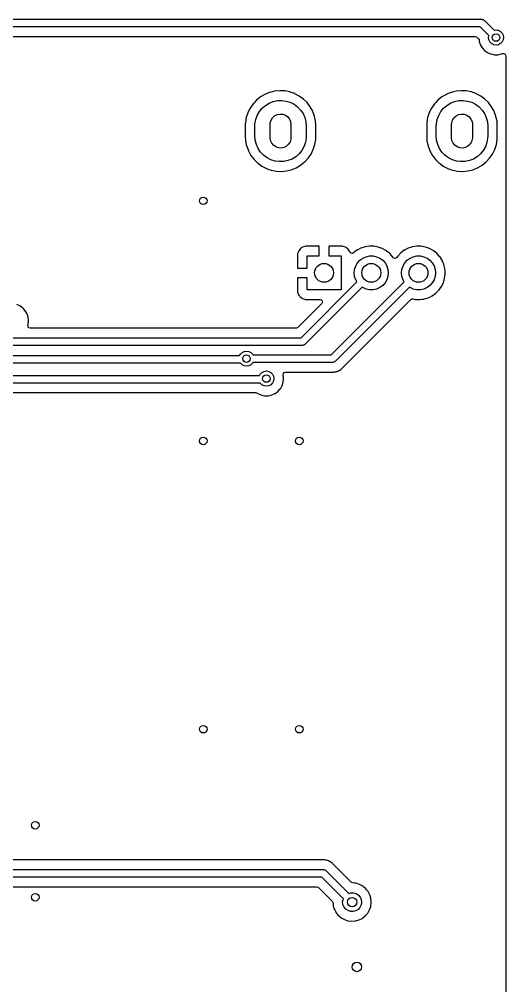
# Model space of a CAD drawing. Extents: x 61 to 228, y -146 to -45.
# Drawn here: x 202.4 to 228.1, y -96.1 to -45 of the extents above; entities that cross this region are included whole.
import ezdxf

# ---------------------------------------------------------------- set-up
doc = ezdxf.new("R2010")
doc.units = 0
doc.layers.add('BLACK', color=7, linetype='CONTINUOUS')

msp = doc.modelspace()

# ---------------------------------------------------------------- linework, layer by layer
at = {"layer": 'BLACK', "linetype": 'CONTINUOUS'}
for p, q in [((103.353, -45.012), (226.822, -45.012)), ((226.739, -45.412), (103.435, -45.412)), ((227.2, -45.8729), (226.739, -45.412)), ((226.822, -45.012), (226.855, -45.0195)), ((226.855, -45.0195), (226.888, -45.0232)), ((226.888, -45.0232), (226.898, -45.0294)), ((226.898, -45.0294), (226.909, -45.0319)), ((226.909, -45.0319), (226.935, -45.0528)), ((226.935, -45.0528), (226.963, -45.0706)), ((226.963, -45.0706), (227.483, -45.59)), ((103.698, -45.9205), (226.476, -45.9205)), ((226.476, -45.9205), (226.544, -45.9405)), ((226.544, -45.9405), (226.565, -45.9574)), ((226.565, -45.9574), (226.649, -46.0413)), ((227.184, -45.974), (227.2, -45.8729)), ((227.204, -46.0976), (227.184, -45.974)), ((227.483, -45.59), (227.584, -45.574)), ((227.584, -45.574), (227.708, -45.5936)), ((227.708, -45.5936), (227.819, -45.6504)), ((227.819, -45.6504), (227.908, -45.7389)), ((227.908, -45.7389), (227.964, -45.8504)), ((227.964, -45.8504), (227.984, -45.974)), ((227.984, -45.974), (227.964, -46.0976)), ((226.649, -46.0413), (226.683, -46.1036)), ((226.683, -46.1036), (226.686, -46.1172)), ((226.686, -46.1172), (226.69, -46.1639)), ((226.69, -46.1639), (226.749, -46.3456)), ((226.749, -46.3456), (226.845, -46.5109)), ((227.26, -46.2091), (227.204, -46.0976)), ((227.349, -46.2976), (227.26, -46.2091)), ((227.46, -46.3544), (227.349, -46.2976)), ((227.584, -46.374), (227.46, -46.3544)), ((227.708, -46.3544), (227.584, -46.374)), ((227.819, -46.2976), (227.708, -46.3544)), ((227.908, -46.2091), (227.819, -46.2976)), ((227.964, -46.0976), (227.908, -46.2091)), ((226.845, -46.5109), (226.973, -46.6529)), ((226.973, -46.6529), (227.127, -46.7651)), ((227.127, -46.7651), (227.133, -46.7678)), ((227.133, -46.7678), (227.133, -46.7678)), ((227.133, -46.7678), (227.296, -46.8401)), ((227.296, -46.8401), (227.302, -46.8428)), ((227.302, -46.8428), (227.395, -46.8626)), ((227.395, -46.8626), (227.482, -46.8811)), ((227.482, -46.8811), (227.482, -46.8811)), ((227.482, -46.8811), (227.489, -46.8825)), ((227.489, -46.8825), (227.679, -46.8825)), ((227.679, -46.8825), (227.686, -46.8811)), ((227.686, -46.8811), (227.773, -46.8626)), ((227.686, -46.8811), (227.686, -46.8811)), ((227.773, -46.8626), (227.866, -46.8428)), ((227.866, -46.8428), (227.872, -46.8401)), ((227.872, -46.8401), (227.914, -46.8214)), ((227.872, -46.8401), (227.872, -46.8401)), ((227.914, -46.8214), (227.985, -46.812)), ((227.985, -46.812), (228.049, -46.8421)), ((228.049, -46.8421), (228.087, -46.9022)), ((228.087, -46.9022), (228.091, -46.9365)), ((228.091, -46.9365), (228.091, -145.415)), ((215.353, -48.979), (215.119, -49.116)), ((215.357, -48.9773), (215.353, -48.979)), ((215.6, -48.8789), (215.357, -48.9773)), ((215.604, -48.8772), (215.6, -48.8789)), ((215.6, -48.8789), (215.6, -48.8789)), ((215.733, -48.8456), (215.604, -48.8772)), ((215.863, -48.8138), (215.733, -48.8456)), ((215.868, -48.8127), (215.863, -48.8138)), ((215.863, -48.8138), (215.863, -48.8138)), ((216.137, -48.787), (215.868, -48.8127)), ((216.142, -48.7872), (216.137, -48.787)), ((216.404, -48.8002), (216.142, -48.7872)), ((216.142, -48.7872), (216.142, -48.7872)), ((216.408, -48.8005), (216.404, -48.8002)), ((216.404, -48.8002), (216.404, -48.8002)), ((216.413, -48.8013), (216.408, -48.8005)), ((216.576, -48.8336), (216.413, -48.8013)), ((216.413, -48.8013), (216.413, -48.8013)), ((216.674, -48.8529), (216.576, -48.8336)), ((216.748, -48.8789), (216.674, -48.8529)), ((216.926, -48.9417), (216.748, -48.8789)), ((216.93, -48.9432), (216.926, -48.9417)), ((216.926, -48.9417), (216.926, -48.9417)), ((217.17, -49.0695), (216.93, -48.9432)), ((224.953, -48.979), (224.719, -49.116)), ((224.957, -48.9773), (224.953, -48.979)), ((225.2, -48.8789), (224.957, -48.9773)), ((225.204, -48.8772), (225.2, -48.8789)), ((225.2, -48.8789), (225.2, -48.8789)), ((225.333, -48.8456), (225.204, -48.8772)), ((225.463, -48.8138), (225.333, -48.8456)), ((225.468, -48.8127), (225.463, -48.8138)), ((225.463, -48.8138), (225.463, -48.8138)), ((225.737, -48.787), (225.468, -48.8127)), ((225.742, -48.7872), (225.737, -48.787)), ((226.004, -48.8002), (225.742, -48.7872)), ((225.742, -48.7872), (225.742, -48.7872)), ((226.008, -48.8005), (226.004, -48.8002)), ((226.004, -48.8002), (226.004, -48.8002)), ((226.013, -48.8013), (226.008, -48.8005)), ((226.176, -48.8336), (226.013, -48.8013)), ((226.013, -48.8013), (226.013, -48.8013)), ((226.274, -48.8529), (226.176, -48.8336)), ((226.348, -48.8789), (226.274, -48.8529)), ((226.526, -48.9417), (226.348, -48.8789)), ((226.53, -48.9432), (226.526, -48.9417)), ((226.526, -48.9417), (226.526, -48.9417)), ((226.77, -49.0695), (226.53, -48.9432)), ((214.722, -49.4835), (214.567, -49.7063)), ((214.779, -49.4222), (214.722, -49.4835)), ((214.904, -49.2887), (214.779, -49.4222)), ((214.907, -49.2854), (214.904, -49.2887)), ((215.119, -49.116), (214.907, -49.2854)), ((215.205, -49.7119), (215.379, -49.5611)), ((215.379, -49.5611), (215.575, -49.4418)), ((215.575, -49.4418), (215.789, -49.3574)), ((215.789, -49.3574), (216.014, -49.3101)), ((216.014, -49.3101), (216.244, -49.3015)), ((216.244, -49.3015), (216.472, -49.3317)), ((216.472, -49.3317), (216.692, -49.3999)), ((216.692, -49.3999), (216.897, -49.5041)), ((216.897, -49.5041), (217.081, -49.6414)), ((217.389, -49.229), (217.17, -49.0695)), ((217.583, -49.4186), (217.389, -49.229)), ((217.748, -49.6341), (217.583, -49.4186)), ((224.322, -49.4835), (224.167, -49.7063)), ((224.379, -49.4222), (224.322, -49.4835)), ((224.504, -49.2887), (224.379, -49.4222)), ((224.507, -49.2854), (224.504, -49.2887)), ((224.719, -49.116), (224.507, -49.2854)), ((224.805, -49.7119), (224.979, -49.5611)), ((224.979, -49.5611), (225.175, -49.4418)), ((225.175, -49.4418), (225.389, -49.3574)), ((225.389, -49.3574), (225.614, -49.3101)), ((225.614, -49.3101), (225.844, -49.3015)), ((225.844, -49.3015), (226.072, -49.3317)), ((226.072, -49.3317), (226.292, -49.3999)), ((226.292, -49.3999), (226.497, -49.5041)), ((226.497, -49.5041), (226.681, -49.6414)), ((226.989, -49.229), (226.77, -49.0695)), ((227.183, -49.4186), (226.989, -49.229)), ((227.348, -49.6341), (227.183, -49.4186)), ((214.447, -49.9491), (214.362, -50.2068)), ((214.483, -49.8755), (214.447, -49.9491)), ((214.565, -49.7104), (214.483, -49.8755)), ((214.567, -49.7063), (214.565, -49.7104)), ((214.565, -49.7104), (214.565, -49.7104)), ((214.945, -50.0895), (215.059, -49.8897)), ((215.059, -49.8897), (215.205, -49.7119)), ((215.866, -50.1184), (215.999, -50.0506)), ((215.999, -50.0506), (216.145, -50.0211)), ((216.145, -50.0211), (216.294, -50.032)), ((216.294, -50.032), (216.435, -50.0826)), ((217.081, -49.6414), (217.24, -49.8078)), ((217.24, -49.8078), (217.368, -49.9986)), ((217.368, -49.9986), (217.463, -50.2083)), ((217.879, -49.8712), (217.748, -49.6341)), ((217.881, -49.8755), (217.879, -49.8712)), ((217.907, -49.945), (217.881, -49.8755)), ((217.881, -49.8755), (217.881, -49.8755)), ((217.975, -50.1248), (217.907, -49.945)), ((224.047, -49.9491), (223.962, -50.2068)), ((224.083, -49.8755), (224.047, -49.9491)), ((224.165, -49.7104), (224.083, -49.8755)), ((224.167, -49.7063), (224.165, -49.7104)), ((224.165, -49.7104), (224.165, -49.7104)), ((224.545, -50.0895), (224.659, -49.8897)), ((224.659, -49.8897), (224.805, -49.7119)), ((225.466, -50.1184), (225.599, -50.0506)), ((225.599, -50.0506), (225.745, -50.0211)), ((225.745, -50.0211), (225.894, -50.032)), ((225.894, -50.032), (226.035, -50.0826)), ((226.681, -49.6414), (226.84, -49.8078)), ((226.84, -49.8078), (226.968, -49.9986)), ((226.968, -49.9986), (227.063, -50.2083)), ((227.479, -49.8712), (227.348, -49.6341)), ((227.481, -49.8755), (227.479, -49.8712)), ((227.507, -49.945), (227.481, -49.8755)), ((227.481, -49.8755), (227.481, -49.8755)), ((227.575, -50.1248), (227.507, -49.945)), ((214.316, -50.4739), (214.311, -50.5596)), ((214.311, -50.5596), (214.311, -51.2489)), ((214.362, -50.2068), (214.316, -50.4739)), ((214.82, -50.66), (214.826, -50.532)), ((214.826, -50.532), (214.867, -50.3057)), ((214.867, -50.3057), (214.945, -50.0895)), ((215.63, -50.57), (215.636, -50.4897)), ((215.63, -51.27), (215.63, -50.57)), ((215.636, -50.4897), (215.678, -50.3463)), ((215.678, -50.3463), (215.756, -50.2194)), ((215.756, -50.2194), (215.866, -50.1184)), ((216.435, -50.0826), (216.557, -50.1691)), ((216.557, -50.1691), (216.65, -50.2851)), ((216.65, -50.2851), (216.71, -50.4221)), ((216.71, -50.4221), (216.73, -50.57)), ((216.73, -50.57), (216.73, -51.27)), ((217.463, -50.2083), (217.521, -50.4309)), ((217.521, -50.4309), (217.54, -50.66)), ((217.976, -50.1292), (217.975, -50.1248)), ((217.995, -50.214), (217.976, -50.1292)), ((217.976, -50.1292), (217.976, -50.1292)), ((218.034, -50.3895), (217.995, -50.214)), ((218.034, -50.3941), (218.034, -50.3895)), ((218.046, -50.5612), (218.034, -50.3941)), ((218.048, -50.5911), (218.046, -50.5612)), ((223.916, -50.4739), (223.911, -50.5596)), ((223.911, -50.5596), (223.911, -51.2489)), ((223.962, -50.2068), (223.916, -50.4739)), ((224.42, -50.66), (224.426, -50.532)), ((224.426, -50.532), (224.467, -50.3057)), ((224.467, -50.3057), (224.545, -50.0895)), ((225.23, -50.57), (225.236, -50.4897)), ((225.23, -51.27), (225.23, -50.57)), ((225.236, -50.4897), (225.278, -50.3463)), ((225.278, -50.3463), (225.356, -50.2194)), ((225.356, -50.2194), (225.466, -50.1184)), ((226.035, -50.0826), (226.157, -50.1691)), ((226.157, -50.1691), (226.25, -50.2851)), ((226.25, -50.2851), (226.31, -50.4221)), ((226.31, -50.4221), (226.33, -50.57)), ((226.33, -50.57), (226.33, -51.27)), ((227.063, -50.2083), (227.121, -50.4309)), ((227.121, -50.4309), (227.14, -50.66)), ((227.576, -50.1292), (227.575, -50.1248)), ((227.595, -50.214), (227.576, -50.1292)), ((227.576, -50.1292), (227.576, -50.1292)), ((227.634, -50.3895), (227.595, -50.214)), ((227.634, -50.3941), (227.634, -50.3895)), ((227.646, -50.5612), (227.634, -50.3941)), ((227.648, -50.5911), (227.646, -50.5612)), ((214.82, -51.18), (214.82, -50.66)), ((217.54, -50.66), (217.54, -51.18)), ((218.048, -51.2804), (218.048, -50.5911)), ((224.42, -51.18), (224.42, -50.66)), ((227.14, -50.66), (227.14, -51.18)), ((227.648, -51.2804), (227.648, -50.5911)), ((214.311, -51.2489), (214.312, -51.2512)), ((214.312, -51.2512), (214.32, -51.3622)), ((214.312, -51.2512), (214.312, -51.2512)), ((214.32, -51.3622), (214.326, -51.4505)), ((214.326, -51.4505), (214.327, -51.4549)), ((214.327, -51.4549), (214.327, -51.4549)), ((214.327, -51.4549), (214.366, -51.6332)), ((214.839, -51.4091), (214.82, -51.18)), ((214.897, -51.6317), (214.839, -51.4091)), ((215.65, -51.4179), (215.63, -51.27)), ((215.71, -51.5549), (215.65, -51.4179)), ((215.803, -51.6709), (215.71, -51.5549)), ((216.682, -51.4937), (216.604, -51.6206)), ((216.724, -51.3503), (216.682, -51.4937)), ((216.73, -51.27), (216.724, -51.3503)), ((217.493, -51.5343), (217.415, -51.7505)), ((217.534, -51.308), (217.493, -51.5343)), ((217.54, -51.18), (217.534, -51.308)), ((217.998, -51.6332), (218.044, -51.3661)), ((218.044, -51.3661), (218.048, -51.2804)), ((223.911, -51.2489), (223.912, -51.2512)), ((223.912, -51.2512), (223.92, -51.3622)), ((223.912, -51.2512), (223.912, -51.2512)), ((223.92, -51.3622), (223.926, -51.4505)), ((223.926, -51.4505), (223.927, -51.4549)), ((223.927, -51.4549), (223.927, -51.4549)), ((223.927, -51.4549), (223.966, -51.6332)), ((224.439, -51.4091), (224.42, -51.18)), ((224.497, -51.6317), (224.439, -51.4091)), ((225.25, -51.4179), (225.23, -51.27)), ((225.31, -51.5549), (225.25, -51.4179)), ((225.403, -51.6709), (225.31, -51.5549)), ((226.282, -51.4937), (226.204, -51.6206)), ((226.324, -51.3503), (226.282, -51.4937)), ((226.33, -51.27), (226.324, -51.3503)), ((227.093, -51.5343), (227.015, -51.7505)), ((227.134, -51.308), (227.093, -51.5343)), ((227.14, -51.18), (227.134, -51.308)), ((227.598, -51.6332), (227.644, -51.3661)), ((227.644, -51.3661), (227.648, -51.2804)), ((214.366, -51.6332), (214.385, -51.7152)), ((214.385, -51.7152), (214.386, -51.7195)), ((214.386, -51.7195), (214.457, -51.9072)), ((214.457, -51.9072), (214.481, -51.9688)), ((214.481, -51.9688), (214.612, -52.2059)), ((214.992, -51.8414), (214.897, -51.6317)), ((215.12, -52.0322), (214.992, -51.8414)), ((215.279, -52.1986), (215.12, -52.0322)), ((215.925, -51.7574), (215.803, -51.6709)), ((216.066, -51.808), (215.925, -51.7574)), ((216.215, -51.8189), (216.066, -51.808)), ((216.361, -51.7894), (216.215, -51.8189)), ((216.494, -51.7216), (216.361, -51.7894)), ((216.604, -51.6206), (216.494, -51.7216)), ((217.301, -51.9503), (217.155, -52.1281)), ((217.415, -51.7505), (217.301, -51.9503)), ((217.793, -52.1337), (217.875, -51.9688)), ((217.875, -51.9688), (217.911, -51.895)), ((217.911, -51.895), (217.913, -51.8909)), ((217.911, -51.895), (217.911, -51.895)), ((217.913, -51.8909), (217.998, -51.6332)), ((223.966, -51.6332), (223.985, -51.7152)), ((223.985, -51.7152), (223.986, -51.7195)), ((223.986, -51.7195), (224.057, -51.9072)), ((224.057, -51.9072), (224.081, -51.9688)), ((224.081, -51.9688), (224.212, -52.2059)), ((224.592, -51.8414), (224.497, -51.6317)), ((224.72, -52.0322), (224.592, -51.8414)), ((224.879, -52.1986), (224.72, -52.0322)), ((225.525, -51.7574), (225.403, -51.6709)), ((225.666, -51.808), (225.525, -51.7574)), ((225.815, -51.8189), (225.666, -51.808)), ((225.961, -51.7894), (225.815, -51.8189)), ((226.094, -51.7216), (225.961, -51.7894)), ((226.204, -51.6206), (226.094, -51.7216)), ((226.901, -51.9503), (226.755, -52.1281)), ((227.015, -51.7505), (226.901, -51.9503)), ((227.393, -52.1337), (227.475, -51.9688)), ((227.475, -51.9688), (227.511, -51.895)), ((227.511, -51.895), (227.513, -51.8909)), ((227.511, -51.895), (227.511, -51.895)), ((227.513, -51.8909), (227.598, -51.6332)), ((214.612, -52.2059), (214.777, -52.4214)), ((214.777, -52.4214), (214.971, -52.611)), ((214.971, -52.611), (214.974, -52.6137)), ((214.974, -52.6137), (214.974, -52.6137)), ((214.974, -52.6137), (215.037, -52.6592)), ((215.463, -52.3359), (215.279, -52.1986)), ((215.668, -52.4401), (215.463, -52.3359)), ((215.888, -52.5083), (215.668, -52.4401)), ((216.116, -52.5385), (215.888, -52.5083)), ((216.346, -52.5299), (216.116, -52.5385)), ((216.571, -52.4826), (216.346, -52.5299)), ((216.785, -52.3982), (216.571, -52.4826)), ((216.981, -52.2789), (216.785, -52.3982)), ((217.155, -52.1281), (216.981, -52.2789)), ((217.241, -52.724), (217.453, -52.5546)), ((217.453, -52.5546), (217.457, -52.5505)), ((217.457, -52.5505), (217.635, -52.3598)), ((217.635, -52.3598), (217.638, -52.3565)), ((217.635, -52.3598), (217.635, -52.3598)), ((217.638, -52.3565), (217.793, -52.1337)), ((224.212, -52.2059), (224.377, -52.4214)), ((224.377, -52.4214), (224.571, -52.611)), ((224.571, -52.611), (224.574, -52.6137)), ((224.574, -52.6137), (224.574, -52.6137)), ((224.574, -52.6137), (224.637, -52.6592)), ((225.063, -52.3359), (224.879, -52.1986)), ((225.268, -52.4401), (225.063, -52.3359)), ((225.488, -52.5083), (225.268, -52.4401)), ((225.716, -52.5385), (225.488, -52.5083)), ((225.946, -52.5299), (225.716, -52.5385)), ((226.171, -52.4826), (225.946, -52.5299)), ((226.385, -52.3982), (226.171, -52.4826)), ((226.581, -52.2789), (226.385, -52.3982)), ((226.755, -52.1281), (226.581, -52.2789)), ((226.841, -52.724), (227.053, -52.5546)), ((227.053, -52.5546), (227.057, -52.5505)), ((227.057, -52.5505), (227.235, -52.3598)), ((227.235, -52.3598), (227.238, -52.3565)), ((227.235, -52.3598), (227.235, -52.3598)), ((227.238, -52.3565), (227.393, -52.1337)), ((215.037, -52.6592), (215.19, -52.7705)), ((215.19, -52.7705), (215.43, -52.8968)), ((215.43, -52.8968), (215.434, -52.8983)), ((215.434, -52.8983), (215.434, -52.8983)), ((215.434, -52.8983), (215.567, -52.9452)), ((215.567, -52.9452), (215.686, -52.9871)), ((215.686, -52.9871), (215.784, -53.0064)), ((215.784, -53.0064), (215.947, -53.0387)), ((215.947, -53.0387), (215.947, -53.0387)), ((215.947, -53.0387), (215.952, -53.0395)), ((215.952, -53.0395), (215.956, -53.0398)), ((215.956, -53.0398), (215.956, -53.0398)), ((215.956, -53.0398), (216.218, -53.0528)), ((216.218, -53.0528), (216.218, -53.0528)), ((216.218, -53.0528), (216.223, -53.053)), ((216.223, -53.053), (216.492, -53.0273)), ((216.492, -53.0273), (216.497, -53.0262)), ((216.497, -53.0262), (216.657, -52.9871)), ((216.497, -53.0262), (216.497, -53.0262)), ((216.657, -52.9871), (216.756, -52.9628)), ((216.756, -52.9628), (216.837, -52.9299)), ((216.837, -52.9299), (217.003, -52.8627)), ((217.003, -52.8627), (217.007, -52.861)), ((217.003, -52.8627), (217.003, -52.8627)), ((217.007, -52.861), (217.241, -52.724)), ((224.637, -52.6592), (224.79, -52.7705)), ((224.79, -52.7705), (225.03, -52.8968)), ((225.03, -52.8968), (225.034, -52.8983)), ((225.034, -52.8983), (225.034, -52.8983)), ((225.034, -52.8983), (225.167, -52.9452)), ((225.167, -52.9452), (225.286, -52.9871)), ((225.286, -52.9871), (225.384, -53.0064)), ((225.384, -53.0064), (225.547, -53.0387)), ((225.547, -53.0387), (225.547, -53.0387)), ((225.547, -53.0387), (225.552, -53.0395)), ((225.552, -53.0395), (225.556, -53.0398)), ((225.556, -53.0398), (225.556, -53.0398)), ((225.556, -53.0398), (225.818, -53.0528)), ((225.818, -53.0528), (225.818, -53.0528)), ((225.818, -53.0528), (225.823, -53.053)), ((225.823, -53.053), (226.092, -53.0273)), ((226.092, -53.0273), (226.097, -53.0262)), ((226.097, -53.0262), (226.257, -52.9871)), ((226.097, -53.0262), (226.097, -53.0262)), ((226.257, -52.9871), (226.356, -52.9628)), ((226.356, -52.9628), (226.437, -52.9299)), ((226.437, -52.9299), (226.603, -52.8627)), ((226.603, -52.8627), (226.607, -52.861)), ((226.603, -52.8627), (226.603, -52.8627)), ((226.607, -52.861), (226.841, -52.724)), ((217.212, -57.1643), (217.135, -57.2664)), ((217.224, -57.1517), (217.212, -57.1643)), ((217.326, -57.0752), (217.224, -57.1517)), ((217.342, -57.0667), (217.326, -57.0752)), ((217.462, -57.0215), (217.342, -57.0667)), ((217.478, -57.0179), (217.462, -57.0215)), ((217.529, -57.0124), (217.478, -57.0179)), ((217.535, -57.012), (217.529, -57.0124)), ((218.212, -57.012), (217.535, -57.012)), ((218.22, -57.0137), (218.212, -57.012)), ((218.222, -57.0149), (218.22, -57.0137)), ((218.226, -57.0301), (218.222, -57.0149)), ((218.226, -57.52), (218.226, -57.0301)), ((218.736, -57.0179), (218.734, -57.0255)), ((218.734, -57.0255), (218.734, -57.52)), ((218.737, -57.0165), (218.736, -57.0179)), ((218.752, -57.012), (218.737, -57.0165)), ((219.425, -57.012), (218.752, -57.012)), ((219.431, -57.0124), (219.425, -57.012)), ((219.482, -57.0179), (219.431, -57.0124)), ((219.498, -57.0215), (219.482, -57.0179)), ((219.618, -57.0667), (219.498, -57.0215)), ((219.634, -57.0752), (219.618, -57.0667)), ((219.736, -57.1517), (219.634, -57.0752)), ((219.748, -57.1643), (219.736, -57.1517)), ((219.825, -57.2664), (219.748, -57.1643)), ((220.223, -57.2272), (220.046, -57.36)), ((220.227, -57.2241), (220.223, -57.2272)), ((220.223, -57.2272), (220.223, -57.2272)), ((220.231, -57.2217), (220.227, -57.2241)), ((220.428, -57.1195), (220.231, -57.2217)), ((220.432, -57.1171), (220.428, -57.1195)), ((220.428, -57.1195), (220.428, -57.1195)), ((220.652, -57.0451), (220.432, -57.1171)), ((220.881, -57.0101), (220.652, -57.0451)), ((220.887, -57.0102), (220.881, -57.0101)), ((221.036, -57.012), (220.887, -57.0102)), ((220.887, -57.0102), (220.887, -57.0102)), ((221.113, -57.0129), (221.036, -57.012)), ((221.118, -57.0138), (221.113, -57.0129)), ((221.118, -57.0139), (221.118, -57.0138)), ((221.336, -57.0527), (221.118, -57.0139)), ((221.341, -57.0536), (221.336, -57.0527)), ((221.336, -57.0527), (221.336, -57.0527)), ((221.346, -57.0553), (221.341, -57.0536)), ((221.554, -57.1291), (221.346, -57.0553)), ((221.346, -57.0553), (221.346, -57.0553)), ((221.554, -57.1292), (221.554, -57.1291)), ((221.559, -57.1309), (221.554, -57.1292)), ((221.564, -57.1334), (221.559, -57.1309)), ((221.758, -57.2403), (221.564, -57.1334)), ((221.564, -57.1334), (221.564, -57.1334)), ((222.723, -57.2272), (222.546, -57.36)), ((222.727, -57.2241), (222.723, -57.2272)), ((222.723, -57.2272), (222.723, -57.2272)), ((222.731, -57.2217), (222.727, -57.2241)), ((222.928, -57.1195), (222.731, -57.2217)), ((222.932, -57.1171), (222.928, -57.1195)), ((222.928, -57.1195), (222.928, -57.1195)), ((223.152, -57.0451), (222.932, -57.1171)), ((223.381, -57.0101), (223.152, -57.0451)), ((223.387, -57.0102), (223.381, -57.0101)), ((223.536, -57.012), (223.387, -57.0102)), ((223.387, -57.0102), (223.387, -57.0102)), ((223.613, -57.0129), (223.536, -57.012)), ((223.618, -57.0138), (223.613, -57.0129)), ((223.618, -57.0139), (223.618, -57.0138)), ((223.836, -57.0527), (223.618, -57.0139)), ((223.841, -57.0536), (223.836, -57.0527)), ((223.836, -57.0527), (223.836, -57.0527)), ((223.846, -57.0553), (223.841, -57.0536)), ((224.054, -57.1291), (223.846, -57.0553)), ((223.846, -57.0553), (223.846, -57.0553)), ((224.054, -57.1292), (224.054, -57.1291)), ((224.059, -57.1309), (224.054, -57.1292)), ((224.064, -57.1334), (224.059, -57.1309)), ((224.258, -57.2403), (224.064, -57.1334)), ((224.064, -57.1334), (224.064, -57.1334)), ((217.078, -57.4176), (217.072, -57.4685)), ((217.072, -57.4685), (217.072, -57.4753)), ((217.072, -57.4753), (217.072, -58.1479)), ((217.082, -57.4024), (217.078, -57.4176)), ((217.127, -57.2819), (217.082, -57.4024)), ((217.135, -57.2664), (217.127, -57.2819)), ((217.58, -58.166), (217.58, -57.52)), ((217.58, -57.52), (218.226, -57.52)), ((218.734, -57.52), (219.38, -57.52)), ((219.38, -57.52), (219.38, -59.32)), ((219.833, -57.2819), (219.825, -57.2664)), ((219.844, -57.3102), (219.833, -57.2819)), ((219.857, -57.3354), (219.844, -57.3102)), ((219.911, -57.3812), (219.857, -57.3354)), ((219.981, -57.3905), (219.911, -57.3812)), ((220.041, -57.3623), (219.981, -57.3905)), ((220.042, -57.3631), (220.041, -57.3623)), ((220.046, -57.36), (220.042, -57.3631)), ((220.378, -57.7512), (220.53, -57.6406)), ((220.53, -57.6406), (220.702, -57.564)), ((220.702, -57.564), (220.886, -57.5249)), ((220.886, -57.5249), (221.074, -57.5249)), ((221.074, -57.5249), (221.258, -57.564)), ((221.258, -57.564), (221.43, -57.6406)), ((221.43, -57.6406), (221.582, -57.7512)), ((221.762, -57.2428), (221.758, -57.2403)), ((221.758, -57.2403), (221.758, -57.2403)), ((221.766, -57.246), (221.762, -57.2428)), ((221.94, -57.3832), (221.766, -57.246)), ((221.766, -57.246), (221.766, -57.246)), ((221.944, -57.3864), (221.94, -57.3832)), ((221.94, -57.3832), (221.94, -57.3832)), ((221.99, -57.4371), (221.944, -57.3864)), ((222.093, -57.5498), (221.99, -57.4371)), ((222.1, -57.5577), (222.093, -57.5498)), ((222.103, -57.562), (222.1, -57.5577)), ((222.125, -57.5966), (222.103, -57.562)), ((222.103, -57.562), (222.103, -57.562)), ((222.146, -57.6211), (222.125, -57.5966)), ((222.209, -57.6523), (222.146, -57.6211)), ((222.28, -57.6442), (222.209, -57.6523)), ((222.335, -57.5992), (222.28, -57.6442)), ((222.382, -57.5306), (222.335, -57.5992)), ((222.542, -57.3631), (222.382, -57.5306)), ((222.546, -57.36), (222.542, -57.3631)), ((222.878, -57.7512), (223.03, -57.6406)), ((223.03, -57.6406), (223.202, -57.564)), ((223.202, -57.564), (223.386, -57.5249)), ((223.386, -57.5249), (223.574, -57.5249)), ((223.574, -57.5249), (223.758, -57.564)), ((223.758, -57.564), (223.93, -57.6406)), ((223.93, -57.6406), (224.082, -57.7512)), ((224.262, -57.2428), (224.258, -57.2403)), ((224.258, -57.2403), (224.258, -57.2403)), ((224.266, -57.246), (224.262, -57.2428)), ((224.44, -57.3832), (224.266, -57.246)), ((224.266, -57.246), (224.266, -57.246)), ((224.444, -57.3864), (224.44, -57.3832)), ((224.44, -57.3832), (224.44, -57.3832)), ((224.49, -57.4371), (224.444, -57.3864)), ((224.593, -57.5498), (224.49, -57.4371)), ((224.6, -57.5577), (224.593, -57.5498)), ((224.726, -57.7521), (224.6, -57.5577)), ((217.072, -58.1479), (217.076, -58.1631)), ((217.076, -58.1631), (217.078, -58.1643)), ((217.078, -58.1643), (217.086, -58.166)), ((217.086, -58.166), (217.58, -58.166)), ((220.08, -58.42), (220.1, -58.2329)), ((220.1, -58.2329), (220.158, -58.0539)), ((220.158, -58.0539), (220.252, -57.891)), ((220.252, -57.891), (220.378, -57.7512)), ((221.582, -57.7512), (221.708, -57.891)), ((221.708, -57.891), (221.802, -58.0539)), ((221.802, -58.0539), (221.86, -58.2329)), ((221.86, -58.2329), (221.88, -58.42)), ((222.58, -58.42), (222.6, -58.2329)), ((222.6, -58.2329), (222.658, -58.0539)), ((222.658, -58.0539), (222.752, -57.891)), ((222.752, -57.891), (222.878, -57.7512)), ((224.082, -57.7512), (224.208, -57.891)), ((224.208, -57.891), (224.302, -58.0539)), ((224.302, -58.0539), (224.36, -58.2329)), ((224.36, -58.2329), (224.38, -58.42)), ((224.728, -57.7569), (224.726, -57.7521)), ((224.788, -57.8964), (224.728, -57.7569)), ((224.728, -57.7569), (224.728, -57.7569)), ((224.818, -57.9645), (224.788, -57.8964)), ((224.819, -57.9695), (224.818, -57.9645)), ((224.839, -58.0484), (224.819, -57.9695)), ((224.819, -57.9695), (224.819, -57.9695)), ((224.874, -58.1892), (224.839, -58.0484)), ((224.875, -58.1943), (224.874, -58.1892)), ((224.883, -58.2945), (224.875, -58.1943)), ((224.875, -58.1943), (224.875, -58.1943)), ((217.074, -58.6799), (217.072, -58.6875)), ((217.072, -58.6875), (217.072, -59.3647)), ((217.075, -58.6785), (217.074, -58.6799)), ((217.09, -58.674), (217.075, -58.6785)), ((217.58, -58.674), (217.09, -58.674)), ((217.58, -59.32), (217.58, -58.674)), ((220.1, -58.6071), (220.08, -58.42)), ((220.158, -58.7861), (220.1, -58.6071)), ((221.86, -58.6071), (221.802, -58.7861)), ((221.88, -58.42), (221.86, -58.6071)), ((222.6, -58.6071), (222.58, -58.42)), ((222.658, -58.7861), (222.6, -58.6071)), ((224.36, -58.6071), (224.302, -58.7861)), ((224.38, -58.42), (224.36, -58.6071)), ((224.794, -58.9403), (224.861, -58.7187)), ((224.861, -58.7187), (224.892, -58.489)), ((224.893, -58.42), (224.883, -58.2945)), ((224.892, -58.489), (224.893, -58.42)), ((217.264, -61.8534), (220.221, -58.8959)), ((220.503, -59.1798), (217.488, -62.1951)), ((218.863, -62.7545), (222.721, -58.8959)), ((223.003, -59.1798), (219.087, -63.0962)), ((220.221, -58.8959), (220.158, -58.7861)), ((220.53, -59.1994), (220.503, -59.1798)), ((220.702, -59.276), (220.53, -59.1994)), ((220.886, -59.3151), (220.702, -59.276)), ((221.258, -59.276), (221.074, -59.3151)), ((221.43, -59.1994), (221.258, -59.276)), ((221.582, -59.0888), (221.43, -59.1994)), ((221.708, -58.949), (221.582, -59.0888)), ((221.802, -58.7861), (221.708, -58.949)), ((222.721, -58.8959), (222.658, -58.7861)), ((223.03, -59.1994), (223.003, -59.1798)), ((223.202, -59.276), (223.03, -59.1994)), ((223.386, -59.3151), (223.202, -59.276)), ((223.758, -59.276), (223.574, -59.3151)), ((223.93, -59.1994), (223.758, -59.276)), ((224.082, -59.0888), (223.93, -59.1994)), ((224.208, -58.949), (224.082, -59.0888)), ((224.302, -58.7861), (224.208, -58.949)), ((224.556, -59.336), (224.691, -59.1479)), ((224.691, -59.1479), (224.794, -58.9403)), ((217.072, -59.3647), (217.072, -59.3715)), ((217.072, -59.3715), (217.078, -59.4224)), ((217.078, -59.4224), (217.082, -59.4376)), ((217.082, -59.4376), (217.127, -59.5581)), ((217.127, -59.5581), (217.135, -59.5736)), ((217.135, -59.5736), (217.212, -59.6757)), ((217.212, -59.6757), (217.224, -59.6883)), ((217.224, -59.6883), (217.326, -59.7648)), ((217.326, -59.7648), (217.342, -59.7733)), ((217.342, -59.7733), (217.462, -59.8185)), ((219.38, -59.32), (217.58, -59.32)), ((221.074, -59.3151), (220.886, -59.3151)), ((223.574, -59.3151), (223.386, -59.3151)), ((223.779, -59.801), (223.991, -59.7374)), ((223.991, -59.7374), (223.996, -59.7359)), ((223.996, -59.7359), (224.077, -59.696)), ((224.077, -59.696), (224.199, -59.6363)), ((224.199, -59.6363), (224.204, -59.634)), ((224.199, -59.6363), (224.199, -59.6363)), ((224.204, -59.634), (224.392, -59.4995)), ((224.392, -59.4995), (224.556, -59.336)), ((202.381, -60.1662), (202.218, -60.0939)), ((202.387, -60.1689), (202.381, -60.1662)), ((202.381, -60.1662), (202.381, -60.1662)), ((202.541, -60.2811), (202.387, -60.1689)), ((202.546, -60.286), (202.541, -60.2811)), ((202.593, -60.3381), (202.546, -60.286)), ((202.546, -60.286), (202.546, -60.286)), ((218.355, -60.0431), (217.09, -61.308)), ((217.462, -59.8185), (217.478, -59.8221)), ((217.478, -59.8221), (217.529, -59.8276)), ((217.529, -59.8276), (217.535, -59.828)), ((217.535, -59.828), (218.266, -59.828)), ((218.266, -59.828), (218.334, -59.848)), ((218.334, -59.848), (218.38, -59.9017)), ((218.361, -60.0365), (218.355, -60.0431)), ((218.391, -59.9719), (218.361, -60.0365)), ((218.38, -59.9017), (218.391, -59.9719)), ((219.464, -63.4381), (223.07, -59.8317)), ((223.07, -59.8317), (223.133, -59.7977)), ((223.133, -59.7977), (223.184, -59.7973)), ((223.184, -59.7973), (223.308, -59.8224)), ((223.308, -59.8224), (223.308, -59.8224)), ((223.308, -59.8224), (223.313, -59.8234)), ((223.313, -59.8234), (223.443, -59.8282)), ((223.443, -59.8282), (223.539, -59.8317)), ((223.539, -59.8317), (223.539, -59.8317)), ((223.539, -59.8317), (223.544, -59.8319)), ((223.544, -59.8319), (223.549, -59.8312)), ((223.549, -59.8312), (223.649, -59.8185)), ((223.549, -59.8312), (223.549, -59.8312)), ((223.649, -59.8185), (223.774, -59.8024)), ((223.774, -59.8024), (223.779, -59.801)), ((223.779, -59.801), (223.779, -59.801)), ((202.669, -60.4231), (202.593, -60.3381)), ((202.765, -60.5884), (202.669, -60.4231)), ((202.824, -60.7701), (202.765, -60.5884)), ((202.824, -60.7766), (202.824, -60.7701)), ((202.838, -60.9123), (202.824, -60.7766)), ((202.824, -60.7766), (202.824, -60.7766)), ((202.809, -61.201), (202.814, -61.18)), ((202.819, -61.2712), (202.809, -61.201)), ((202.814, -61.18), (202.824, -61.1499)), ((202.865, -61.3249), (202.819, -61.2712)), ((202.824, -61.1499), (202.844, -60.96)), ((202.844, -60.96), (202.838, -60.9123)), ((217.09, -61.308), (217.028, -61.342)), ((202.934, -61.3449), (202.865, -61.3249)), ((217.001, -61.3449), (202.934, -61.3449)), ((217.028, -61.342), (217.001, -61.3449)), ((217.347, -62.2534), (161.353, -62.2534)), ((161.436, -61.8534), (217.264, -61.8534)), ((217.379, -62.246), (217.347, -62.2534)), ((217.412, -62.2423), (217.379, -62.246)), ((217.422, -62.2362), (217.412, -62.2423)), ((217.433, -62.2336), (217.422, -62.2362)), ((217.459, -62.2128), (217.433, -62.2336)), ((217.488, -62.1951), (217.459, -62.2128)), ((189.825, -62.792), (214.015, -62.792)), ((214.015, -62.792), (214.052, -62.7194)), ((214.052, -62.7194), (214.141, -62.6309)), ((214.141, -62.6309), (214.252, -62.5741)), ((214.252, -62.5741), (214.376, -62.5545)), ((214.376, -62.5545), (214.5, -62.5741)), ((214.5, -62.5741), (214.611, -62.6309)), ((214.611, -62.6309), (214.7, -62.7194)), ((214.7, -62.7194), (214.717, -62.7545)), ((214.717, -62.7545), (218.863, -62.7545)), ((214.055, -63.192), (189.825, -63.192)), ((214.141, -63.2781), (214.055, -63.192)), ((214.252, -63.3349), (214.141, -63.2781)), ((214.376, -63.3545), (214.252, -63.3349)), ((214.5, -63.3349), (214.376, -63.3545)), ((214.611, -63.2781), (214.5, -63.3349)), ((214.7, -63.1896), (214.611, -63.2781)), ((214.717, -63.1545), (214.7, -63.1896)), ((218.945, -63.1545), (214.717, -63.1545)), ((218.978, -63.1471), (218.945, -63.1545)), ((219.011, -63.1434), (218.978, -63.1471)), ((219.021, -63.1373), (219.011, -63.1434)), ((219.032, -63.1347), (219.021, -63.1373)), ((219.058, -63.1139), (219.032, -63.1347)), ((219.087, -63.0962), (219.058, -63.1139)), ((188.847, -63.8455), (215.069, -63.8455)), ((215.069, -63.8455), (215.106, -63.7729)), ((215.106, -63.7729), (215.194, -63.6844)), ((215.194, -63.6844), (215.306, -63.6276)), ((215.306, -63.6276), (215.429, -63.608)), ((215.429, -63.608), (215.553, -63.6276)), ((215.553, -63.6276), (215.665, -63.6844)), ((215.665, -63.6844), (215.753, -63.7729)), ((215.753, -63.7729), (215.81, -63.8844)), ((216.322, -63.8142), (216.327, -63.7444)), ((216.323, -63.8181), (216.322, -63.8142)), ((216.343, -64.008), (216.323, -63.8181)), ((216.327, -63.7444), (216.37, -63.6878)), ((216.37, -63.6878), (216.437, -63.6633)), ((216.437, -63.6633), (216.445, -63.663)), ((216.445, -63.663), (218.917, -63.663)), ((218.917, -63.663), (218.925, -63.6633)), ((218.925, -63.6633), (218.975, -63.6667)), ((218.975, -63.6667), (218.975, -63.6667)), ((218.975, -63.6667), (218.983, -63.6672)), ((218.983, -63.6672), (218.99, -63.6659)), ((218.99, -63.6659), (219.017, -63.6613)), ((218.99, -63.6659), (218.99, -63.6659)), ((219.017, -63.6613), (219.046, -63.6562)), ((219.046, -63.6562), (219.052, -63.6553)), ((219.052, -63.6553), (219.116, -63.6476)), ((219.116, -63.6476), (219.123, -63.6449)), ((219.123, -63.6449), (219.125, -63.6443)), ((219.125, -63.6443), (219.142, -63.6398)), ((219.142, -63.6398), (219.144, -63.639)), ((219.144, -63.639), (219.152, -63.6377)), ((219.152, -63.6377), (219.21, -63.6121)), ((219.21, -63.6121), (219.216, -63.6096)), ((219.216, -63.6096), (219.223, -63.607)), ((219.223, -63.607), (219.248, -63.5978)), ((219.248, -63.5978), (219.269, -63.5897)), ((219.269, -63.5897), (219.276, -63.587)), ((219.269, -63.5897), (219.269, -63.5897)), ((219.276, -63.587), (219.282, -63.5827)), ((219.282, -63.5827), (219.285, -63.5814)), ((219.285, -63.5814), (219.3, -63.5732)), ((219.3, -63.5732), (219.302, -63.5719)), ((219.302, -63.5719), (219.309, -63.5688)), ((219.309, -63.5688), (219.36, -63.5299)), ((219.36, -63.5299), (219.365, -63.526)), ((219.365, -63.526), (219.411, -63.4942)), ((219.411, -63.4942), (219.417, -63.4899)), ((219.411, -63.4942), (219.411, -63.4942)), ((219.417, -63.4899), (219.428, -63.4786)), ((219.428, -63.4786), (219.459, -63.4433)), ((219.459, -63.4433), (219.464, -63.4381)), ((215.108, -64.2455), (188.847, -64.2455)), ((215.194, -64.3316), (215.108, -64.2455)), ((215.306, -64.3884), (215.194, -64.3316)), ((215.665, -64.3316), (215.553, -64.3884)), ((215.753, -64.2431), (215.665, -64.3316)), ((215.81, -64.1316), (215.753, -64.2431)), ((215.81, -63.8844), (215.829, -64.008)), ((215.829, -64.008), (215.81, -64.1316)), ((216.247, -64.4096), (216.261, -64.3853)), ((216.261, -64.3853), (216.264, -64.3796)), ((216.261, -64.3853), (216.261, -64.3853)), ((216.264, -64.3796), (216.323, -64.1979)), ((216.323, -64.1979), (216.325, -64.1832)), ((216.325, -64.1832), (216.342, -64.0146)), ((216.342, -64.0146), (216.343, -64.008)), ((189.117, -64.754), (214.87, -64.754)), ((214.87, -64.754), (214.944, -64.7781)), ((214.944, -64.7781), (214.973, -64.7991)), ((214.973, -64.7991), (214.979, -64.8018)), ((214.979, -64.8018), (214.979, -64.8018)), ((214.979, -64.8018), (215.141, -64.8741)), ((215.141, -64.8741), (215.147, -64.8768)), ((215.147, -64.8768), (215.241, -64.8966)), ((215.241, -64.8966), (215.328, -64.9151)), ((215.429, -64.408), (215.306, -64.3884)), ((215.553, -64.3884), (215.429, -64.408)), ((215.531, -64.9151), (215.618, -64.8966)), ((215.618, -64.8966), (215.712, -64.8768)), ((215.712, -64.8768), (215.718, -64.8741)), ((215.718, -64.8741), (215.88, -64.8018)), ((215.88, -64.8018), (215.886, -64.7991)), ((215.88, -64.8018), (215.88, -64.8018)), ((215.886, -64.7991), (216.041, -64.6869)), ((216.041, -64.6869), (216.045, -64.682)), ((216.045, -64.682), (216.164, -64.5499)), ((216.164, -64.5499), (216.169, -64.5449)), ((216.164, -64.5499), (216.164, -64.5499)), ((216.169, -64.5449), (216.247, -64.4096)), ((215.328, -64.9151), (215.328, -64.9151)), ((215.328, -64.9151), (215.334, -64.9165)), ((215.334, -64.9165), (215.525, -64.9165)), ((215.525, -64.9165), (215.531, -64.9151)), ((215.531, -64.9151), (215.531, -64.9151)), ((218.415, -89.4615), (199.952, -89.4615)), ((218.423, -89.4613), (218.415, -89.4615)), ((218.477, -89.4581), (218.423, -89.4613)), ((218.485, -89.4577), (218.477, -89.4581)), ((218.477, -89.4581), (218.477, -89.4581)), ((218.548, -89.4693), (218.485, -89.4577)), ((218.554, -89.4704), (218.548, -89.4693)), ((218.58, -89.4738), (218.554, -89.4704)), ((218.61, -89.4777), (218.58, -89.4738)), ((218.617, -89.4787), (218.61, -89.4777)), ((218.61, -89.4777), (218.61, -89.4777)), ((218.625, -89.4815), (218.617, -89.4787)), ((218.627, -89.4821), (218.625, -89.4815)), ((218.643, -89.4868), (218.627, -89.4821)), ((218.646, -89.4876), (218.643, -89.4868)), ((218.653, -89.489), (218.646, -89.4876)), ((218.712, -89.5152), (218.653, -89.489)), ((218.718, -89.5178), (218.712, -89.5152)), ((218.77, -89.5382), (218.718, -89.5178)), ((218.777, -89.541), (218.77, -89.5382)), ((218.77, -89.5382), (218.77, -89.5382)), ((218.783, -89.5454), (218.777, -89.541)), ((218.786, -89.5466), (218.783, -89.5454)), ((218.801, -89.555), (218.786, -89.5466)), ((218.803, -89.5564), (218.801, -89.555)), ((218.81, -89.5595), (218.803, -89.5564)), ((218.816, -89.5642), (218.81, -89.5595)), ((218.86, -89.5989), (218.816, -89.5642)), ((218.865, -89.6029), (218.86, -89.5989)), ((218.918, -89.6396), (218.865, -89.6029)), ((218.942, -89.668), (218.918, -89.6396)), ((218.956, -89.6832), (218.942, -89.668)), ((218.961, -89.6895), (218.956, -89.6832)), ((219.919, -90.6469), (218.961, -89.6895)), ((199.923, -89.97), (218.44, -89.97)), ((218.357, -90.37), (200.006, -90.37)), ((219.502, -91.5144), (218.357, -90.37)), ((218.44, -89.97), (218.473, -89.9775)), ((218.473, -89.9775), (218.506, -89.9812)), ((218.506, -89.9812), (218.516, -89.9874)), ((218.516, -89.9874), (218.527, -89.9899)), ((218.527, -89.9899), (218.553, -90.0108)), ((218.553, -90.0108), (218.581, -90.0286)), ((218.581, -90.0286), (219.784, -91.2308)), ((200.855, -90.8785), (218.094, -90.8785)), ((218.094, -90.8785), (218.162, -90.8985)), ((218.162, -90.8985), (218.183, -90.9154)), ((218.183, -90.9154), (218.554, -91.2856)), ((219.929, -90.6561), (219.919, -90.6469)), ((219.995, -90.6831), (219.929, -90.6561)), ((220.098, -90.694), (219.995, -90.6831)), ((220.162, -90.7007), (220.098, -90.694)), ((220.168, -90.7013), (220.162, -90.7007)), ((220.162, -90.7007), (220.162, -90.7007)), ((220.357, -90.7598), (220.168, -90.7013)), ((220.531, -90.8539), (220.357, -90.7598)), ((220.535, -90.8578), (220.531, -90.8539)), ((220.678, -90.976), (220.535, -90.8578)), ((220.535, -90.8578), (220.535, -90.8578)), ((218.554, -91.2856), (218.918, -91.6503)), ((219.784, -91.2308), (219.896, -91.1986)), ((219.896, -91.1986), (220.038, -91.1995)), ((220.038, -91.1995), (220.174, -91.2401)), ((220.174, -91.2401), (220.293, -91.3172)), ((220.293, -91.3172), (220.385, -91.4246)), ((220.385, -91.4246), (220.444, -91.5537)), ((220.683, -90.9799), (220.678, -90.976)), ((220.687, -90.9847), (220.683, -90.9799)), ((220.73, -91.0376), (220.687, -90.9847)), ((220.687, -90.9847), (220.687, -90.9847)), ((220.808, -91.1332), (220.73, -91.0376)), ((220.901, -91.3078), (220.808, -91.1332)), ((220.918, -91.3638), (220.901, -91.3078)), ((220.956, -91.4911), (220.918, -91.3638)), ((218.918, -91.6503), (218.952, -91.7127)), ((218.952, -91.7127), (218.955, -91.7289)), ((218.955, -91.7289), (218.964, -91.8424)), ((218.964, -91.8424), (218.967, -91.8769)), ((218.967, -91.8769), (218.969, -91.8829)), ((218.969, -91.8829), (219.02, -92.0595)), ((219.464, -91.6879), (219.486, -91.5478)), ((219.482, -91.8285), (219.464, -91.6879)), ((219.54, -91.9582), (219.482, -91.8285)), ((219.486, -91.5478), (219.502, -91.5144)), ((219.631, -92.0667), (219.54, -91.9582)), ((220.379, -91.9736), (220.283, -92.0787)), ((220.44, -91.846), (220.379, -91.9736)), ((220.464, -91.7062), (220.44, -91.846)), ((220.444, -91.5537), (220.464, -91.694)), ((220.464, -91.694), (220.464, -91.7062)), ((220.89, -92.1062), (220.952, -91.9185)), ((220.952, -91.9185), (220.977, -91.7223)), ((220.958, -91.4972), (220.956, -91.4911)), ((220.977, -91.694), (220.958, -91.4972)), ((220.977, -91.7223), (220.977, -91.694)), ((219.02, -92.0595), (219.022, -92.067)), ((219.022, -92.067), (219.025, -92.0725)), ((219.025, -92.0725), (219.096, -92.2117)), ((219.096, -92.2117), (219.112, -92.243)), ((219.112, -92.243), (219.235, -92.398)), ((219.235, -92.398), (219.24, -92.4019)), ((219.24, -92.4019), (219.24, -92.4019)), ((219.24, -92.4019), (219.36, -92.5041)), ((219.749, -92.1453), (219.631, -92.0667)), ((219.884, -92.1876), (219.749, -92.1453)), ((220.026, -92.1902), (219.884, -92.1876)), ((220.163, -92.1529), (220.026, -92.1902)), ((220.283, -92.0787), (220.163, -92.1529)), ((220.507, -92.5496), (220.663, -92.4279)), ((220.663, -92.4279), (220.792, -92.2781)), ((220.792, -92.2781), (220.89, -92.1062)), ((219.36, -92.5041), (219.386, -92.5261)), ((219.386, -92.5261), (219.558, -92.6226)), ((219.558, -92.6226), (219.746, -92.6837)), ((219.746, -92.6837), (219.943, -92.7072)), ((219.943, -92.7072), (219.949, -92.7067)), ((219.949, -92.7067), (220.134, -92.6925)), ((219.949, -92.7067), (219.949, -92.7067)), ((220.134, -92.6925), (220.14, -92.692)), ((220.134, -92.6925), (220.134, -92.6925)), ((220.14, -92.692), (220.33, -92.6388)), ((220.33, -92.6388), (220.336, -92.636)), ((220.336, -92.636), (220.501, -92.5524)), ((220.336, -92.636), (220.336, -92.636)), ((220.501, -92.5524), (220.507, -92.5496)), ((220.501, -92.5524), (220.501, -92.5524))]:
    msp.add_line(p, q, dxfattribs=at)
at = {"layer": 'BLACK'}
for centre, radius in [((227.584, -45.974), 0.2), ((212.09, -54.61), 0.2), ((218.48, -58.42), 0.5), ((220.98, -58.42), 0.5), ((223.48, -58.42), 0.5), ((214.376, -62.9545), 0.2), ((215.429, -64.008), 0.2), ((212.09, -67.31), 0.2), ((217.17, -67.31), 0.2), ((212.09, -82.55), 0.2), ((217.17, -82.55), 0.2), ((203.2, -87.63), 0.2), ((203.2, -91.44), 0.2), ((219.964, -91.694), 0.25), ((220.218, -95.123), 0.25)]:
    msp.add_circle(centre, radius, dxfattribs=at)

doc.saveas('drawing.dxf')
